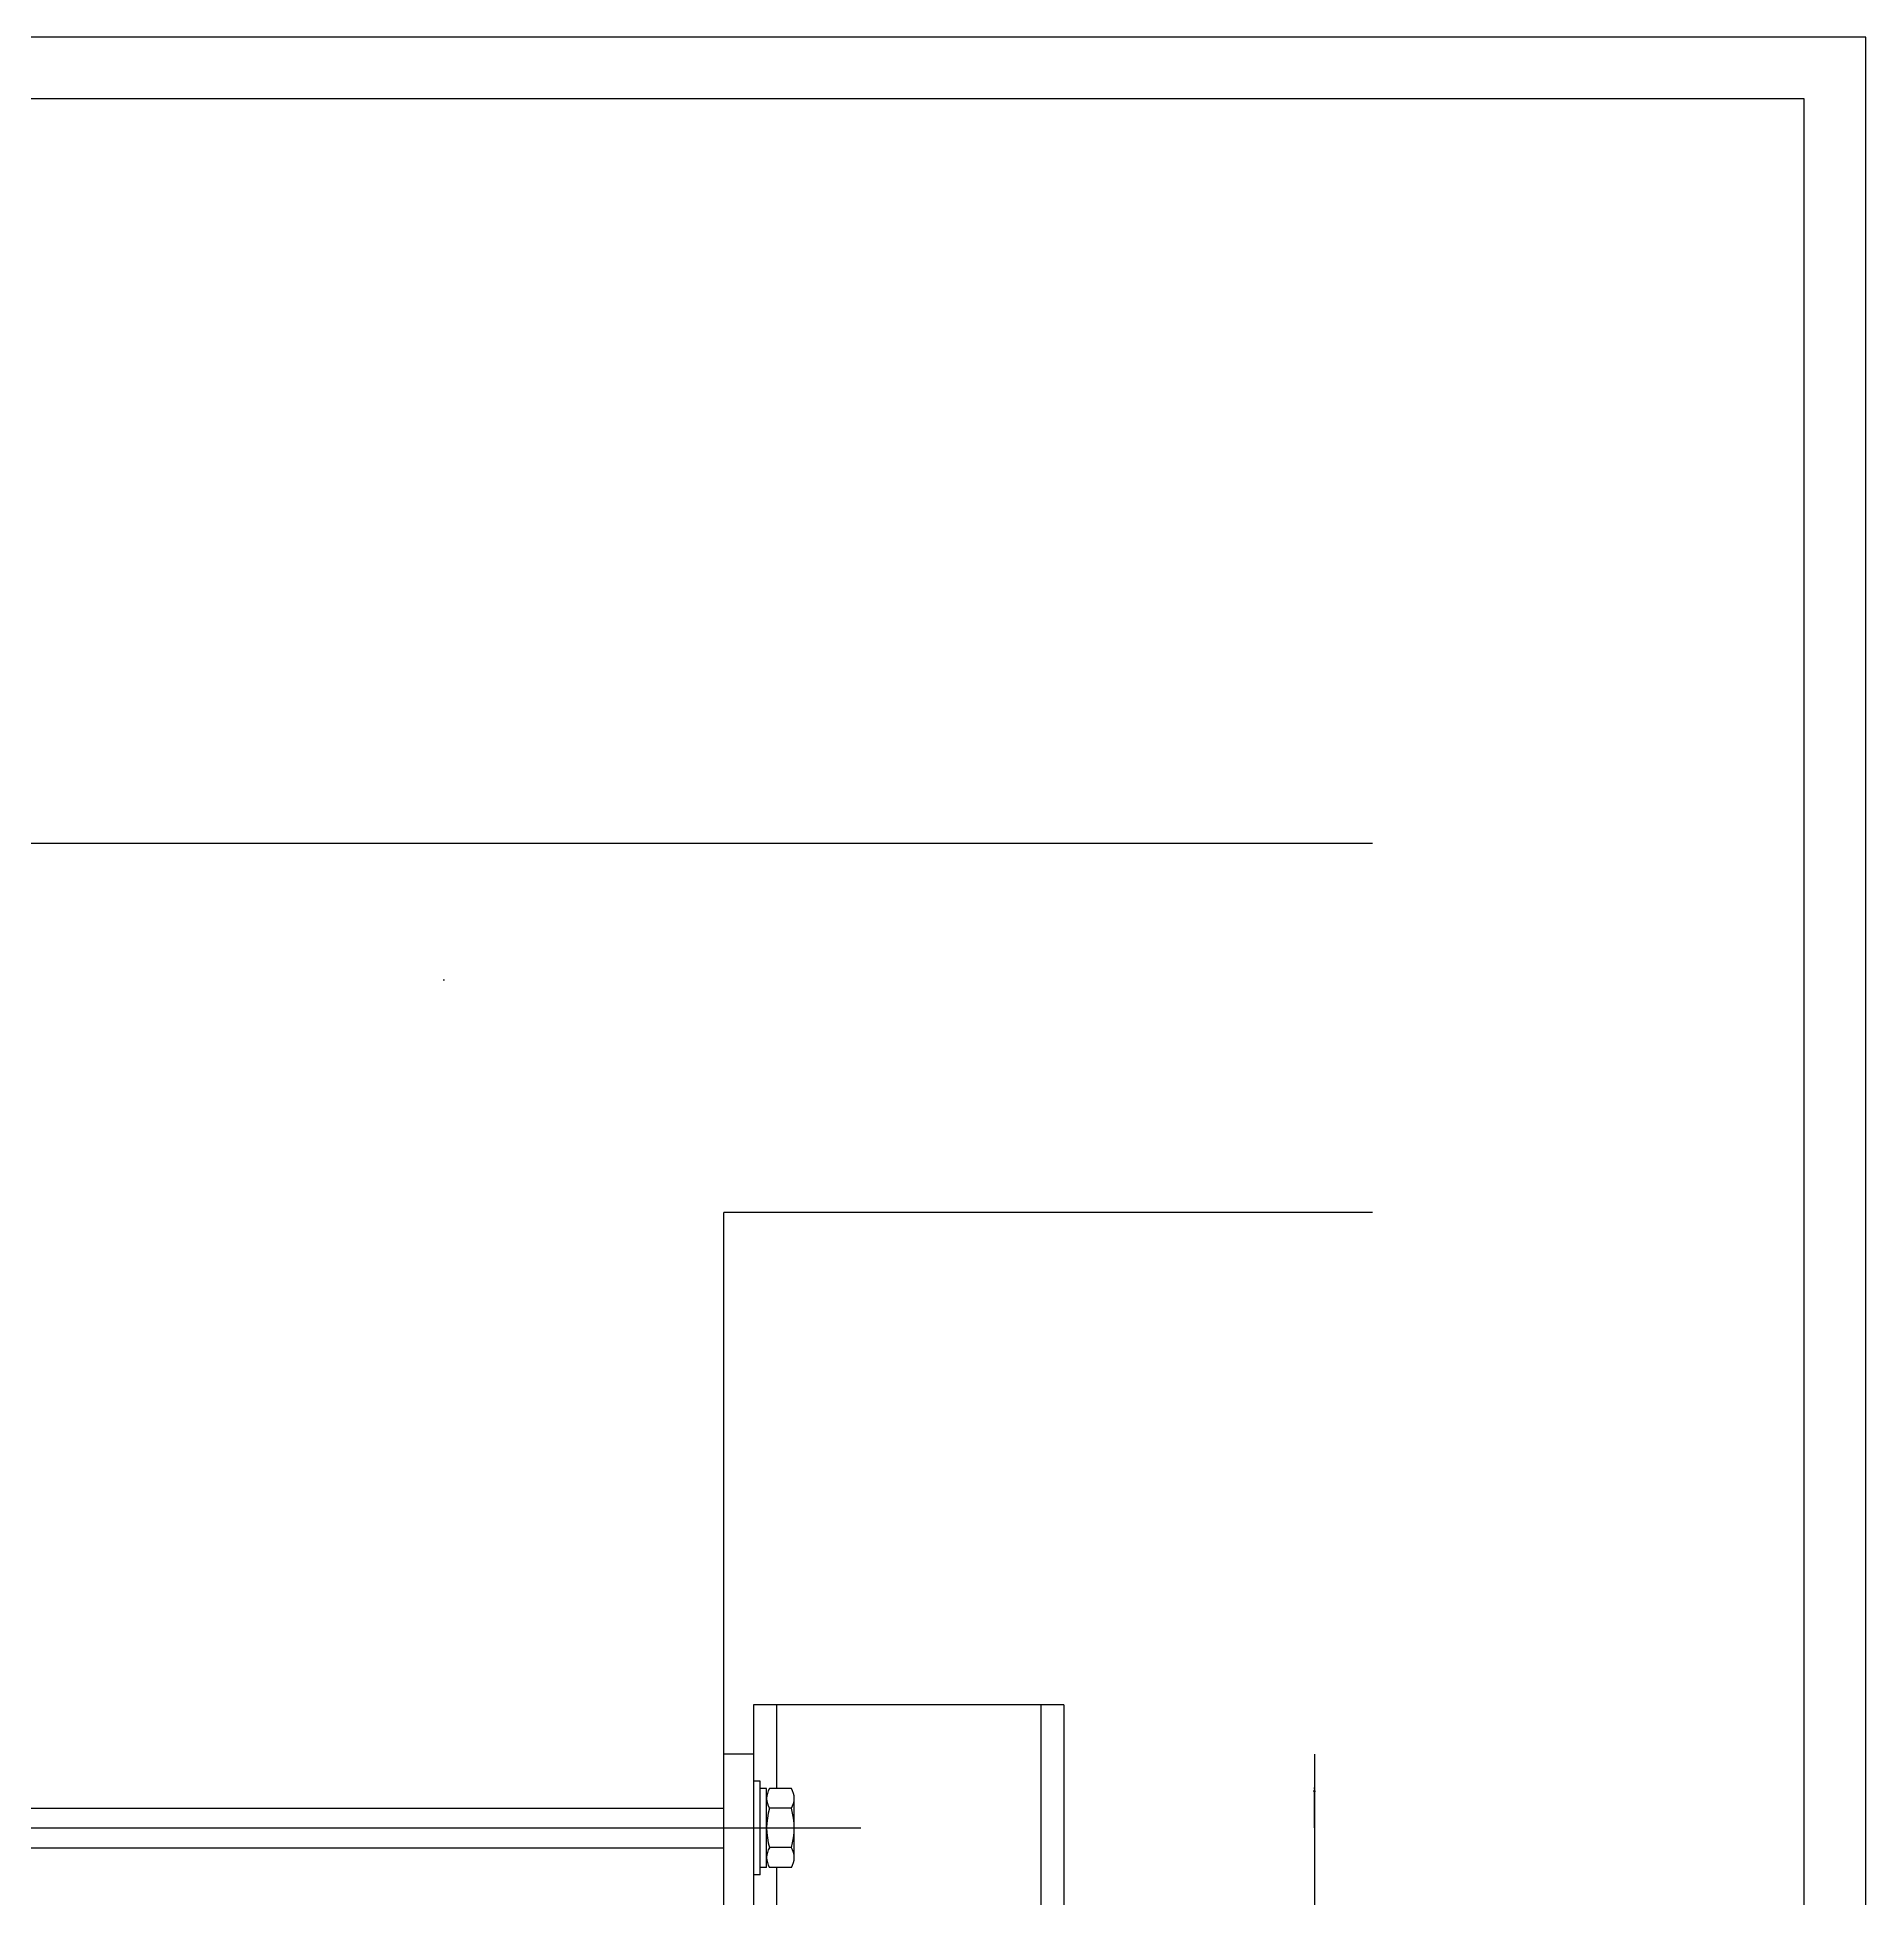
# Model space of a CAD drawing. Header units: metres. Extents: x 6342 to 7863, y -189 to 1911.
# Drawn here: x 7085 to 7827, y 1155 to 1911 of the extents above; entities that cross this region are included whole.
import ezdxf

# ---------------------------------------------------------------- set-up
doc = ezdxf.new("R2010")
doc.units = ezdxf.units.M
for name, color, linetype in [('图层1', 8, 'Continuous'), ('图框', 5, 'Continuous'), ('外形', 3, 'Continuous'), ('文字标注1', 4, 'Continuous'), ('轴线', 6, 'Continuous')]:
    doc.layers.add(name, color=color, linetype=linetype)
doc.dimstyles.get("Standard").update_dxf_attribs({"dimtxt": 2.5, "dimasz": 2.5, "dimexe": 1.25, "dimexo": 0.625, "dimtad": 1, "dimcen": 2.5, "dimazin": 3, "dimtfac": 1, "dimtmove": 0, "dimatfit": 3})

# ---------------------------------------------------------------- blocks, each defined once
blk = doc.blocks.new('_CLOSEDFILLED')
at = {"color": 0, "linetype": 'BYBLOCK'}
blk.add_solid([(-1, 0.2), (0, 0), (-1, -0.2)], dxfattribs=at)
blk = doc.blocks.new('*D1')
for p, q in [((7603.11, 1213.8), (7603.11, 1198.8)), ((7602.86, 1198.8), (7602.61, 1198.8)), ((7603.11, 1183.8), (7603.11, 1198.8)), ((7603.11, 1198.8), (7603.11, 1198.8)), ((7603.36, 1198.8), (7603.61, 1198.8))]:
    blk.add_line(p, q)
at = {"layer": 'Defpoints'}
for p in [(7603.11, 1213.8), (7603.11, 1198.8), (7603.11, 1183.8)]:
    blk.add_point(p, dxfattribs=at)
at = {"xscale": 0.25, "yscale": 0.25}
blk.add_blockref('_CLOSEDFILLED', (7603.11, 1198.8), dxfattribs=at)
at = {"xscale": 0.25, "yscale": 0.25, "rotation": 180}
blk.add_blockref('_CLOSEDFILLED', (7603.11, 1198.8), dxfattribs=at)
at = {"insert": (7603.11, 1199.925), "char_height": 1, "attachment_point": 5}
blk.add_mtext('0', dxfattribs=at)
blk = doc.blocks.new('*D2')
for p, q in [((7603.11, 1183.8), (7603.11, 1108.8)), ((7602.86, 1108.8), (7602.61, 1108.8)), ((7603.11, 1033.8), (7603.11, 1108.8)), ((7603.11, 1108.8), (7603.11, 1108.8)), ((7603.36, 1108.8), (7603.61, 1108.8))]:
    blk.add_line(p, q)
at = {"layer": 'Defpoints'}
for p in [(7603.11, 1183.8), (7603.11, 1108.8), (7603.11, 1033.8)]:
    blk.add_point(p, dxfattribs=at)
at = {"xscale": 0.25, "yscale": 0.25}
blk.add_blockref('_CLOSEDFILLED', (7603.11, 1108.8), dxfattribs=at)
at = {"xscale": 0.25, "yscale": 0.25, "rotation": 180}
blk.add_blockref('_CLOSEDFILLED', (7603.11, 1108.8), dxfattribs=at)
at = {"insert": (7603.11, 1109.925), "char_height": 1, "attachment_point": 5}
blk.add_mtext('0', dxfattribs=at)
blk = doc.blocks.new('*D8')
for p, q in [((7603.11, 1213.8), (7603.11, 822.82)), ((7602.86, 822.82), (7602.61, 822.82)), ((7603.11, 431.83), (7603.11, 822.82)), ((7603.11, 822.82), (7603.11, 822.82)), ((7603.36, 822.82), (7603.61, 822.82))]:
    blk.add_line(p, q)
at = {"layer": 'Defpoints'}
for p in [(7603.11, 1213.8), (7603.11, 822.82), (7603.11, 431.83)]:
    blk.add_point(p, dxfattribs=at)
at = {"xscale": 0.25, "yscale": 0.25}
blk.add_blockref('_CLOSEDFILLED', (7603.11, 822.82), dxfattribs=at)
at = {"xscale": 0.25, "yscale": 0.25, "rotation": 180}
blk.add_blockref('_CLOSEDFILLED', (7603.11, 822.82), dxfattribs=at)
at = {"insert": (7603.11, 823.945), "char_height": 1, "attachment_point": 5}
blk.add_mtext('0', dxfattribs=at)

msp = doc.modelspace()

# ---------------------------------------------------------------- hatches: boundary and pattern name
at = {"layer": '图层1'}
h = msp.add_hatch(dxfattribs=at)
h.set_pattern_fill('ANSI31', scale=300)
h.paths.add_polyline_path([(7626.72, 1583.8), (6575.1, 1583.8), (6575.1, 1433.8), (6765.91, 1433.8), (6765.91, 1510.15), (6765.09, 1538.03), (6766.18, 1538.03), (6764.78, 1545.98), (6784.2, 1545.98), (6782.8, 1538.03), (6783.89, 1538.03), (6783.07, 1510.15), (6783.07, 1433.8), (6963.37, 1433.8), (6963.37, 1191.8), (7363.37, 1191.8), (7363.37, 1433.8), (7626.72, 1433.8)])
h.paths.add_polyline_path([(7363.37, 1175.8), (6963.37, 1175.8), (6963.37, 1041.8), (7363.37, 1041.8)])
h.paths.add_polyline_path([(7055.37, 1025.8), (6963.37, 1025.8), (6963.37, 883.8), (7056.7, 883.8), (7056.7, 889.13), (7055.37, 889.13)])
h.paths.add_polyline_path([(7255.37, 1025.8), (7071.37, 1025.8), (7071.37, 889.13), (7070.03, 889.13), (7070.03, 883.8), (7256.7, 883.8), (7256.7, 889.13), (7255.37, 889.13)])
h.paths.add_polyline_path([(7363.37, 1025.8), (7271.37, 1025.8), (7271.37, 889.13), (7270.03, 889.13), (7270.03, 883.8), (7363.37, 883.8)])
h = msp.add_hatch(dxfattribs=at)
h.set_pattern_fill('AR-CONC', scale=20)
h.paths.add_polyline_path([(7626.72, 1583.8), (6575.1, 1583.8), (6575.1, 1433.8), (6765.91, 1433.8), (6765.91, 1510.15), (6765.09, 1538.03), (6766.18, 1538.03), (6764.78, 1545.98), (6784.2, 1545.98), (6782.8, 1538.03), (6783.89, 1538.03), (6783.07, 1510.15), (6783.07, 1433.8), (6963.37, 1433.8), (6963.37, 1191.8), (7363.37, 1191.8), (7363.37, 1433.8), (7626.72, 1433.8)])
h.paths.add_polyline_path([(7363.37, 1175.8), (6963.37, 1175.8), (6963.37, 1041.8), (7363.37, 1041.8)])
h.paths.add_polyline_path([(7255.37, 1025.8), (7071.37, 1025.8), (7071.37, 889.13), (7070.03, 889.13), (7070.03, 883.8), (7256.7, 883.8), (7256.7, 889.13), (7255.37, 889.13)])
h.paths.add_polyline_path([(7055.37, 1025.8), (6963.37, 1025.8), (6963.37, 883.8), (7056.7, 883.8), (7056.7, 889.13), (7055.37, 889.13)])
h.paths.add_polyline_path([(7363.37, 1025.8), (7271.37, 1025.8), (7271.37, 889.13), (7270.03, 889.13), (7270.03, 883.8), (7363.37, 883.8)])

# ---------------------------------------------------------------- linework, layer by layer
for p, q in [((7384.66, 1233.8), (7384.66, 1199.78)), ((7492.07, 1233.8), (7492.07, 683.8)), ((7378.03, 1202.88), (7375.37, 1202.88)), ((7378.03, 1164.72), (7378.03, 1202.88)), ((7380.7, 1199.78), (7378.03, 1199.78)), ((7380.7, 1167.81), (7380.7, 1199.78)), ((7390.75, 1199.78), (7381.85, 1199.78)), ((7391.9, 1171.81), (7391.9, 1195.79)), ((6963.37, 1191.8), (7363.37, 1191.8)), ((7390.75, 1191.79), (7381.85, 1191.79)), ((6963.37, 1175.8), (7363.37, 1175.8)), ((7390.75, 1175.81), (7381.85, 1175.81)), ((7378.03, 1164.72), (7375.37, 1164.72)), ((7380.7, 1167.81), (7378.03, 1167.81)), ((7390.75, 1167.81), (7381.85, 1167.81)), ((7384.66, 1167.81), (7384.66, 1049.78))]:
    msp.add_line(p, q)
for centre, radius, start, end in [((7388.21, 1195.79), 7.51, 147.86, 212.14), ((7384.39, 1195.79), 7.51, 327.86, 32.14), ((7409.02, 1183.8), 28.32, 163.61, 196.39), ((7363.57, 1183.8), 28.32, 343.61, 16.39), ((7390.75, 1191.79), 0, 115.73, 180), ((7388.21, 1171.81), 7.51, 147.86, 212.14), ((7384.39, 1171.81), 7.51, 327.86, 32.14)]:
    msp.add_arc(centre, radius, start, end)
for p, q in [((7827.01, 1911.05), (6342.01, 1911.05)), ((7827.01, -188.95), (7827.01, 1911.05))]:
    msp.add_line(p, q, dxfattribs=at)
at = {"layer": '图框'}
for p, q in [((7802.01, 1886.05), (6367.01, 1886.05)), ((7802.01, -163.95), (7802.01, 1886.05))]:
    msp.add_line(p, q, dxfattribs=at)
at = {"layer": '外形'}
for p, q in [((6575.1, 1583.8), (7626.72, 1583.8)), ((7363.37, 883.8), (7363.37, 1433.8)), ((7626.72, 1433.8), (7363.37, 1433.8))]:
    msp.add_line(p, q, dxfattribs=at)
at = {"layer": '文字标注1'}
for p, q in [((7375.37, 1233.8), (7375.37, 683.8)), ((7501.37, 1233.8), (7375.37, 1233.8)), ((7501.37, 1233.8), (7501.37, 557.8)), ((7375.37, 1213.8), (7363.37, 1213.8))]:
    msp.add_line(p, q, dxfattribs=at)
at = {"layer": '轴线'}
msp.add_line((6883.1, 1183.8), (7418.99, 1183.8), dxfattribs=at)

# ---------------------------------------------------------------- dimensions: what is measured, and where the dimension line sits
for base, p1, p2, picture, middle in [((7603.11, 1198.8), (7603.11, 1213.8), (7603.11, 1183.8), '*D1', (7603.11, 1199.925)), ((7603.11, 822.82), (7603.11, 431.83), (7603.11, 1213.8), '*D8', (7603.11, 823.945)), ((7603.11, 1108.8), (7603.11, 1183.8), (7603.11, 1033.8), '*D2', (7603.11, 1109.925))]:
    dim = msp.add_linear_dim(base=base, p1=p1, p2=p2, dimstyle='Standard')
    dim.commit()
    dim.dimension.update_dxf_attribs({"geometry": picture, "text_midpoint": middle})

doc.saveas('drawing.dxf')
